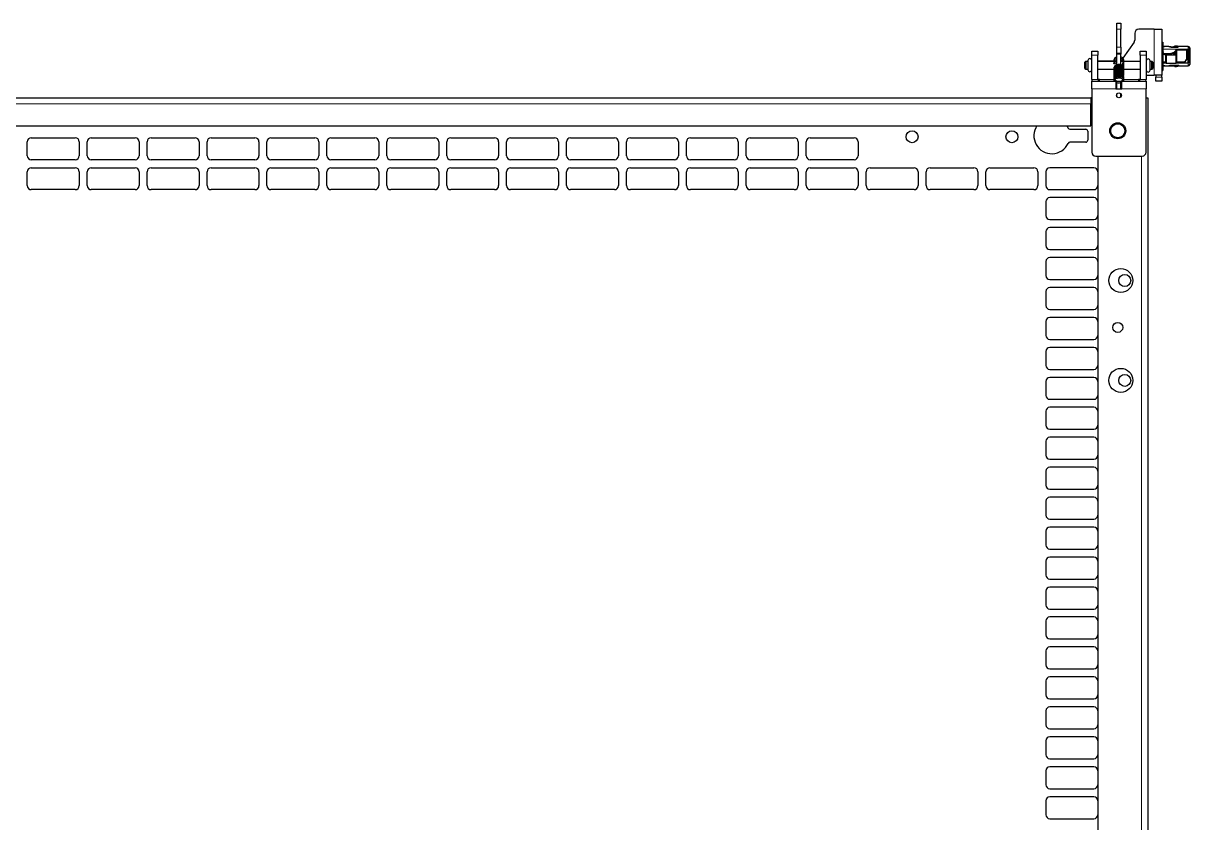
# Model space of a CAD drawing. Header units: millimetres. Extents: x -1052 to 1235, y -90 to 1990.
# Drawn here: x 607 to 1191, y 1439 to 1840 of the extents above; entities that cross this region are included whole.
import ezdxf

# ---------------------------------------------------------------- set-up
doc = ezdxf.new("R2010")
doc.units = ezdxf.units.MM

msp = doc.modelspace()

# ---------------------------------------------------------------- linework, layer by layer
at = {"color": 7, "linetype": 'Continuous', "lineweight": 25}
for p, q in [((1154.83, 1839.6), (1156.83, 1839.6)), ((1154.83, 1836.6), (1154.83, 1839.6)), ((1154.83, 1827.6), (1154.83, 1836.6)), ((1156.83, 1839.6), (1156.83, 1836.6)), ((1156.83, 1827.6), (1156.83, 1836.6)), ((1163.73, 1834.6), (1163.73, 1831.23)), ((1173.43, 1836.6), (1165.73, 1836.6)), ((1173.43, 1836.6), (1177.23, 1836.6)), ((1177.23, 1836.6), (1177.23, 1813.6)), ((1163.37, 1830.08), (1157.81, 1822.13)), ((1177.23, 1830.2), (1177.73, 1830.2)), ((1177.23, 1830.18), (1177.73, 1830.18)), ((1177.73, 1828.37), (1177.23, 1828.37)), ((1177.73, 1830.18), (1177.73, 1830.2)), ((1177.73, 1830.18), (1177.73, 1828.37)), ((1177.73, 1826.96), (1177.73, 1828.37)), ((1178.18, 1827.95), (1177.93, 1827.95)), ((1178.18, 1827.93), (1177.93, 1827.93)), ((1178.7, 1827.95), (1178.21, 1827.95)), ((1180.83, 1827.95), (1178.7, 1827.95)), ((1180.86, 1827.95), (1180.83, 1827.95)), ((1180.83, 1827.94), (1180.86, 1827.94)), ((1180.83, 1827.95), (1180.83, 1827.94)), ((1184.89, 1828.1), (1184.74, 1828.12)), ((1190.53, 1827.95), (1185.83, 1827.95)), ((1185.83, 1827.92), (1185.83, 1827.95)), ((1142.23, 1825.6), (1145.23, 1825.6)), ((1142.23, 1823.6), (1142.23, 1825.6)), ((1142.23, 1811.4), (1142.23, 1823.6)), ((1145.23, 1825.6), (1145.23, 1823.6)), ((1145.23, 1811.4), (1145.23, 1823.6)), ((1154.83, 1824.6), (1154.83, 1827.6)), ((1154.83, 1824.6), (1156.83, 1824.6)), ((1154.83, 1824.1), (1154.83, 1824.6)), ((1154.83, 1818.84), (1154.83, 1824.1)), ((1156.83, 1827.6), (1156.83, 1824.6)), ((1156.83, 1824.6), (1156.83, 1824.1)), ((1156.83, 1818.88), (1156.83, 1824.1)), ((1166.43, 1825.6), (1169.43, 1825.6)), ((1166.43, 1823.6), (1166.43, 1825.6)), ((1166.43, 1823.6), (1166.43, 1811.4)), ((1169.43, 1825.6), (1169.43, 1823.6)), ((1169.43, 1823.6), (1169.43, 1811.4)), ((1177.73, 1826.96), (1177.23, 1826.96)), ((1177.73, 1826.96), (1177.73, 1816.12)), ((1177.93, 1826.1), (1177.73, 1826.1)), ((1177.73, 1824.02), (1178.03, 1824.04)), ((1177.93, 1824.86), (1177.93, 1826.7)), ((1177.93, 1824.49), (1177.93, 1824.86)), ((1178.2, 1824.11), (1178.03, 1824.07)), ((1178.03, 1820.19), (1178.03, 1824.07)), ((1180.83, 1824.36), (1178.68, 1824.36)), ((1178.68, 1823.99), (1179.23, 1823.99)), ((1179.23, 1824), (1179.43, 1824.1)), ((1179.23, 1823.72), (1179.23, 1824)), ((1179.23, 1823.72), (1179.43, 1823.81)), ((1179.23, 1819.74), (1179.23, 1823.72)), ((1179.43, 1824.1), (1179.43, 1823.81)), ((1179.43, 1824.1), (1180.83, 1824.1)), ((1179.43, 1823.81), (1179.43, 1819.61)), ((1179.43, 1823.81), (1184.52, 1823.81)), ((1181.03, 1824.11), (1181.87, 1824.16)), ((1182.03, 1827.84), (1183.23, 1827.84)), ((1182.03, 1827.74), (1185.33, 1827.74)), ((1182.92, 1824.46), (1184.52, 1824.46)), ((1183.78, 1825.36), (1184.93, 1826.7)), ((1184.93, 1826.33), (1183.78, 1824.99)), ((1184.52, 1824.46), (1184.52, 1825.85)), ((1184.52, 1823.81), (1184.52, 1824.46)), ((1184.52, 1824.46), (1184.63, 1824.29)), ((1184.52, 1819.61), (1184.52, 1823.81)), ((1184.52, 1823.81), (1184.63, 1823.65)), ((1184.63, 1826.01), (1184.63, 1824.29)), ((1184.63, 1824.29), (1184.63, 1823.65)), ((1184.63, 1823.65), (1184.63, 1819.83)), ((1189.73, 1826.1), (1184.73, 1826.1)), ((1184.93, 1826.33), (1184.93, 1826.7)), ((1184.93, 1826.7), (1190.53, 1826.7)), ((1190.53, 1826.33), (1184.93, 1826.33)), ((1185.83, 1827.92), (1185.83, 1827.86)), ((1190.23, 1825.6), (1189.73, 1826.1)), ((1189.73, 1821.46), (1189.73, 1826.1)), ((1190.53, 1824.37), (1190.03, 1824.37)), ((1190.23, 1825.6), (1190.23, 1821.8)), ((1190.53, 1825.73), (1190.53, 1825.12)), ((1190.73, 1826.9), (1191.23, 1826.9)), ((1190.73, 1822.74), (1190.73, 1826.9)), ((1190.73, 1822.74), (1191.23, 1822.74)), ((1190.73, 1821.94), (1190.73, 1822.74)), ((1191.23, 1827.25), (1191.23, 1826.9)), ((1191.23, 1826.9), (1191.23, 1822.74)), ((1191.23, 1822.74), (1191.23, 1821.94)), ((1139.28, 1820.5), (1138.78, 1820.21)), ((1138.78, 1816.99), (1138.78, 1820.21)), ((1138.78, 1816.99), (1139.28, 1816.7)), ((1140.29, 1820.5), (1139.28, 1820.5)), ((1139.28, 1820.5), (1139.28, 1816.7)), ((1139.28, 1816.7), (1140.29, 1816.7)), ((1140.29, 1821.01), (1140.29, 1816.31)), ((1142.19, 1816.31), (1142.19, 1821.01)), ((1142.23, 1820.5), (1142.19, 1820.5)), ((1142.19, 1816.7), (1142.23, 1816.7)), ((1153.3, 1820.6), (1145.23, 1820.6)), ((1153.3, 1820.5), (1145.23, 1820.5)), ((1145.23, 1816.7), (1153.31, 1816.7)), ((1153.31, 1821.08), (1153.29, 1819.51)), ((1153.89, 1819.51), (1153.91, 1821.07)), ((1154.83, 1820.6), (1153.9, 1820.6)), ((1154.83, 1820.5), (1153.9, 1820.5)), ((1157.7, 1820.5), (1156.83, 1820.5)), ((1157.45, 1821.62), (1157.33, 1821.45)), ((1157.7, 1820.94), (1157.68, 1818.43)), ((1158.24, 1816.7), (1166.43, 1816.7)), ((1158.29, 1817.36), (1158.25, 1817.78)), ((1158.27, 1817.55), (1158.3, 1820.93)), ((1158.29, 1817.3), (1158.29, 1817.36)), ((1166.43, 1820.5), (1158.3, 1820.5)), ((1169.48, 1820.5), (1169.43, 1820.5)), ((1169.43, 1816.7), (1169.48, 1816.7)), ((1169.48, 1820.8), (1169.48, 1816.1)), ((1171.38, 1816.1), (1171.38, 1820.8)), ((1172.28, 1820.5), (1171.38, 1820.5)), ((1171.38, 1816.7), (1172.28, 1816.7)), ((1172.78, 1820.21), (1172.28, 1820.5)), ((1172.28, 1816.7), (1172.28, 1820.5)), ((1172.28, 1816.7), (1172.78, 1816.99)), ((1172.78, 1820.21), (1172.78, 1816.99)), ((1179.23, 1820.19), (1177.93, 1820.19)), ((1177.93, 1819.85), (1179.23, 1819.85)), ((1178.18, 1818.33), (1177.93, 1818.33)), ((1178.18, 1818.26), (1177.93, 1818.26)), ((1178.18, 1818.25), (1177.93, 1818.25)), ((1178.7, 1818.25), (1180.83, 1818.25)), ((1178.73, 1818.26), (1178.73, 1818.25)), ((1179.23, 1819.74), (1179.43, 1819.61)), ((1179.43, 1819.61), (1184.52, 1819.61)), ((1180.83, 1818.3), (1180.83, 1818.25)), ((1182.03, 1818.63), (1185.33, 1818.63)), ((1182.03, 1818.46), (1183.06, 1818.46)), ((1182.03, 1818.36), (1183.24, 1818.36)), ((1182.94, 1818.63), (1182.9, 1818.57)), ((1182.9, 1818.57), (1182.9, 1818.57)), ((1183.76, 1818.07), (1183.31, 1818.32)), ((1184.52, 1819.61), (1184.63, 1819.83)), ((1188.53, 1820.19), (1184.63, 1820.19)), ((1184.63, 1819.85), (1188.53, 1819.85)), ((1185.83, 1818.46), (1185.83, 1818.36)), ((1185.83, 1818.25), (1185.83, 1818.36)), ((1185.83, 1818.25), (1190.53, 1818.25)), ((1188.53, 1820.19), (1188.53, 1819.85)), ((1188.53, 1819.85), (1190.53, 1819.85)), ((1190.03, 1821.82), (1190.03, 1821.68)), ((1190.53, 1821.82), (1190.03, 1821.82)), ((1190.03, 1821.68), (1190.53, 1821.68)), ((1190.53, 1821.68), (1190.53, 1821.82)), ((1190.53, 1820.19), (1190.53, 1820.84)), ((1190.73, 1821.94), (1191.23, 1821.94)), ((1190.73, 1820.32), (1190.73, 1821.94)), ((1191.23, 1820.32), (1190.73, 1820.32)), ((1191.23, 1821.94), (1191.23, 1820.32)), ((1191.23, 1820.32), (1191.23, 1818.95)), ((1142.23, 1806.8), (1142.23, 1810.6)), ((1142.23, 1810.6), (1154.33, 1810.6)), ((1146.03, 1811.4), (1145.23, 1811.4)), ((1146.03, 1810.6), (1146.03, 1811.4)), ((1153.24, 1811.22), (1153.23, 1811.15)), ((1153.34, 1811.62), (1153.24, 1811.22)), ((1153.83, 1811.11), (1153.84, 1811.17)), ((1153.84, 1811.17), (1153.89, 1811.38)), ((1154.07, 1814.73), (1153.93, 1814.92)), ((1154.33, 1810.6), (1154.33, 1806.8)), ((1157.33, 1810.6), (1169.43, 1810.6)), ((1157.33, 1806.8), (1157.33, 1810.6)), ((1158.23, 1815.66), (1158.24, 1816.23)), ((1165.63, 1811.4), (1165.63, 1810.6)), ((1166.43, 1811.4), (1165.63, 1811.4)), ((1169.43, 1813.6), (1173.43, 1813.6)), ((1169.43, 1810.6), (1169.43, 1806.8)), ((1177.23, 1813.6), (1173.43, 1813.6)), ((1174.23, 1813.6), (1174.23, 1812.6)), ((1174.23, 1810.6), (1174.23, 1812.6)), ((1177.23, 1810.6), (1174.23, 1810.6)), ((1177.23, 1816.12), (1177.73, 1816.12)), ((1177.23, 1816.02), (1177.73, 1816.02)), ((1177.23, 1816), (1177.73, 1816)), ((1177.23, 1812.6), (1177.23, 1813.6)), ((1177.23, 1812.6), (1177.23, 1810.6)), ((1177.73, 1816.12), (1177.73, 1816.02)), ((1177.73, 1816.02), (1177.73, 1816)), ((1142.23, 1806.8), (1142.23, 1775.1)), ((1154.83, 1807.6), (1154.33, 1807.6)), ((1154.33, 1806.8), (1157.33, 1806.8)), ((1154.83, 1806.8), (1154.83, 1809.98)), ((1156.83, 1806.8), (1156.83, 1809.96)), ((1157.33, 1807.6), (1156.83, 1807.6)), ((1169.43, 1775.1), (1169.43, 1806.8)), ((312.73, 1802.31), (1141.73, 1802.31)), ((1141.73, 1802.31), (1141.73, 1799.21)), ((1142.23, 1802.3), (1141.73, 1802.3)), ((1141.73, 1788.31), (1141.73, 1799.21)), ((1154.83, 1802.8), (1154.83, 1804.3)), ((1156.83, 1802.8), (1156.83, 1804.3)), ((1169.43, 1802.3), (1170.23, 1802.3)), ((1170.23, 1802.3), (1170.23, 119.3)), ((312.73, 1788.31), (1141.73, 1788.31)), ((1129.71, 1788.31), (1130.38, 1787.13)), ((611.23, 1782.3), (633.23, 1782.3)), ((641.23, 1782.3), (663.23, 1782.3)), ((671.23, 1782.3), (693.23, 1782.3)), ((701.23, 1782.3), (723.23, 1782.3)), ((731.23, 1782.3), (753.23, 1782.3)), ((761.23, 1782.3), (783.23, 1782.3)), ((791.23, 1782.3), (813.23, 1782.3)), ((821.23, 1782.3), (843.23, 1782.3)), ((851.23, 1782.3), (873.23, 1782.3)), ((881.23, 1782.3), (903.23, 1782.3)), ((911.23, 1782.3), (933.23, 1782.3)), ((941.23, 1782.3), (963.23, 1782.3)), ((971.23, 1782.3), (993.23, 1782.3)), ((1001.23, 1782.3), (1023.23, 1782.3)), ((1131.28, 1786.56), (1139.23, 1786.56)), ((1140.23, 1785.56), (1140.23, 1781.06)), ((609.23, 1773.3), (609.23, 1780.3)), ((635.23, 1780.3), (635.23, 1773.3)), ((639.23, 1773.3), (639.23, 1780.3)), ((665.23, 1780.3), (665.23, 1773.3)), ((669.23, 1773.3), (669.23, 1780.3)), ((695.23, 1780.3), (695.23, 1773.3)), ((699.23, 1773.3), (699.23, 1780.3)), ((725.23, 1780.3), (725.23, 1773.3)), ((729.23, 1773.3), (729.23, 1780.3)), ((755.23, 1780.3), (755.23, 1773.3)), ((759.23, 1773.3), (759.23, 1780.3)), ((785.23, 1780.3), (785.23, 1773.3)), ((789.23, 1773.3), (789.23, 1780.3)), ((815.23, 1780.3), (815.23, 1773.3)), ((819.23, 1773.3), (819.23, 1780.3)), ((845.23, 1780.3), (845.23, 1773.3)), ((849.23, 1773.3), (849.23, 1780.3)), ((875.23, 1780.3), (875.23, 1773.3)), ((879.23, 1773.3), (879.23, 1780.3)), ((905.23, 1780.3), (905.23, 1773.3)), ((909.23, 1773.3), (909.23, 1780.3)), ((935.23, 1780.3), (935.23, 1773.3)), ((939.23, 1773.3), (939.23, 1780.3)), ((965.23, 1780.3), (965.23, 1773.3)), ((969.23, 1773.3), (969.23, 1780.3)), ((995.23, 1780.3), (995.23, 1773.3)), ((999.23, 1773.3), (999.23, 1780.3)), ((1025.23, 1780.3), (1025.23, 1773.3)), ((1139.23, 1780.06), (1131.28, 1780.06)), ((633.23, 1771.3), (611.23, 1771.3)), ((663.23, 1771.3), (641.23, 1771.3)), ((693.23, 1771.3), (671.23, 1771.3)), ((723.23, 1771.3), (701.23, 1771.3)), ((753.23, 1771.3), (731.23, 1771.3)), ((783.23, 1771.3), (761.23, 1771.3)), ((813.23, 1771.3), (791.23, 1771.3)), ((843.23, 1771.3), (821.23, 1771.3)), ((873.23, 1771.3), (851.23, 1771.3)), ((903.23, 1771.3), (881.23, 1771.3)), ((933.23, 1771.3), (911.23, 1771.3)), ((963.23, 1771.3), (941.23, 1771.3)), ((993.23, 1771.3), (971.23, 1771.3)), ((1023.23, 1771.3), (1001.23, 1771.3)), ((1144.23, 1773.1), (1167.43, 1773.1)), ((1145.23, 1773.1), (1145.23, 119.3)), ((609.23, 1758.3), (609.23, 1765.3)), ((611.23, 1767.3), (633.23, 1767.3)), ((635.23, 1765.3), (635.23, 1758.3)), ((639.23, 1758.3), (639.23, 1765.3)), ((641.23, 1767.3), (663.23, 1767.3)), ((665.23, 1765.3), (665.23, 1758.3)), ((669.23, 1758.3), (669.23, 1765.3)), ((671.23, 1767.3), (693.23, 1767.3)), ((695.23, 1765.3), (695.23, 1758.3)), ((699.23, 1758.3), (699.23, 1765.3)), ((701.23, 1767.3), (723.23, 1767.3)), ((725.23, 1765.3), (725.23, 1758.3)), ((729.23, 1758.3), (729.23, 1765.3)), ((731.23, 1767.3), (753.23, 1767.3)), ((755.23, 1765.3), (755.23, 1758.3)), ((759.23, 1758.3), (759.23, 1765.3)), ((761.23, 1767.3), (783.23, 1767.3)), ((785.23, 1765.3), (785.23, 1758.3)), ((789.23, 1758.3), (789.23, 1765.3)), ((791.23, 1767.3), (813.23, 1767.3)), ((815.23, 1765.3), (815.23, 1758.3)), ((819.23, 1758.3), (819.23, 1765.3)), ((821.23, 1767.3), (843.23, 1767.3)), ((845.23, 1765.3), (845.23, 1758.3)), ((849.23, 1758.3), (849.23, 1765.3)), ((851.23, 1767.3), (873.23, 1767.3)), ((875.23, 1765.3), (875.23, 1758.3)), ((879.23, 1758.3), (879.23, 1765.3)), ((881.23, 1767.3), (903.23, 1767.3)), ((905.23, 1765.3), (905.23, 1758.3)), ((909.23, 1758.3), (909.23, 1765.3)), ((911.23, 1767.3), (933.23, 1767.3)), ((935.23, 1765.3), (935.23, 1758.3)), ((939.23, 1758.3), (939.23, 1765.3)), ((941.23, 1767.3), (963.23, 1767.3)), ((965.23, 1765.3), (965.23, 1758.3)), ((969.23, 1758.3), (969.23, 1765.3)), ((971.23, 1767.3), (993.23, 1767.3)), ((995.23, 1765.3), (995.23, 1758.3)), ((999.23, 1758.3), (999.23, 1765.3)), ((1001.23, 1767.3), (1023.23, 1767.3)), ((1025.23, 1765.3), (1025.23, 1758.3)), ((1029.23, 1758.3), (1029.23, 1765.3)), ((1031.23, 1767.3), (1053.23, 1767.3)), ((1055.23, 1765.3), (1055.23, 1758.3)), ((1059.23, 1758.3), (1059.23, 1765.3)), ((1061.23, 1767.3), (1083.23, 1767.3)), ((1085.23, 1765.3), (1085.23, 1758.3)), ((1089.23, 1758.3), (1089.23, 1765.3)), ((1091.23, 1767.3), (1113.23, 1767.3)), ((1115.23, 1765.3), (1115.23, 1758.3)), ((1119.23, 1765.3), (1119.23, 1758.3)), ((1143.23, 1767.3), (1121.23, 1767.3)), ((633.23, 1756.3), (611.23, 1756.3)), ((663.23, 1756.3), (641.23, 1756.3)), ((693.23, 1756.3), (671.23, 1756.3)), ((723.23, 1756.3), (701.23, 1756.3)), ((753.23, 1756.3), (731.23, 1756.3)), ((783.23, 1756.3), (761.23, 1756.3)), ((813.23, 1756.3), (791.23, 1756.3)), ((843.23, 1756.3), (821.23, 1756.3)), ((873.23, 1756.3), (851.23, 1756.3)), ((903.23, 1756.3), (881.23, 1756.3)), ((933.23, 1756.3), (911.23, 1756.3)), ((963.23, 1756.3), (941.23, 1756.3)), ((993.23, 1756.3), (971.23, 1756.3)), ((1023.23, 1756.3), (1001.23, 1756.3)), ((1053.23, 1756.3), (1031.23, 1756.3)), ((1083.23, 1756.3), (1061.23, 1756.3)), ((1113.23, 1756.3), (1091.23, 1756.3)), ((1121.23, 1756.3), (1143.23, 1756.3)), ((1143.23, 1752.3), (1121.23, 1752.3)), ((1119.23, 1750.3), (1119.23, 1743.3)), ((1121.23, 1741.3), (1143.23, 1741.3)), ((1119.23, 1735.3), (1119.23, 1728.3)), ((1143.23, 1737.3), (1121.23, 1737.3)), ((1121.23, 1726.3), (1143.23, 1726.3)), ((1119.23, 1720.3), (1119.23, 1713.3)), ((1143.23, 1722.3), (1121.23, 1722.3)), ((1121.23, 1711.3), (1143.23, 1711.3)), ((1119.23, 1705.3), (1119.23, 1698.3)), ((1143.23, 1707.3), (1121.23, 1707.3)), ((1121.23, 1696.3), (1143.23, 1696.3)), ((1119.23, 1690.3), (1119.23, 1683.3)), ((1143.23, 1692.3), (1121.23, 1692.3)), ((1121.23, 1681.3), (1143.23, 1681.3)), ((1143.23, 1677.3), (1121.23, 1677.3)), ((1119.23, 1675.3), (1119.23, 1668.3)), ((1121.23, 1666.3), (1143.23, 1666.3)), ((1119.23, 1660.3), (1119.23, 1653.3)), ((1143.23, 1662.3), (1121.23, 1662.3)), ((1121.23, 1651.3), (1143.23, 1651.3)), ((1143.23, 1647.3), (1121.23, 1647.3)), ((1119.23, 1645.3), (1119.23, 1638.3)), ((1121.23, 1636.3), (1143.23, 1636.3)), ((1119.23, 1630.3), (1119.23, 1623.3)), ((1143.23, 1632.3), (1121.23, 1632.3)), ((1121.23, 1621.3), (1143.23, 1621.3)), ((1119.23, 1615.3), (1119.23, 1608.3)), ((1143.23, 1617.3), (1121.23, 1617.3)), ((1121.23, 1606.3), (1143.23, 1606.3)), ((1119.23, 1600.3), (1119.23, 1593.3)), ((1143.23, 1602.3), (1121.23, 1602.3)), ((1121.23, 1591.3), (1143.23, 1591.3)), ((1119.23, 1585.3), (1119.23, 1578.3)), ((1143.23, 1587.3), (1121.23, 1587.3)), ((1121.23, 1576.3), (1143.23, 1576.3)), ((1143.23, 1572.3), (1121.23, 1572.3)), ((1119.23, 1570.3), (1119.23, 1563.3)), ((1121.23, 1561.3), (1143.23, 1561.3)), ((1119.23, 1555.3), (1119.23, 1548.3)), ((1143.23, 1557.3), (1121.23, 1557.3)), ((1121.23, 1546.3), (1143.23, 1546.3)), ((1143.23, 1542.3), (1121.23, 1542.3)), ((1119.23, 1540.3), (1119.23, 1533.3)), ((1121.23, 1531.3), (1143.23, 1531.3)), ((1119.23, 1525.3), (1119.23, 1518.3)), ((1143.23, 1527.3), (1121.23, 1527.3)), ((1121.23, 1516.3), (1143.23, 1516.3)), ((1119.23, 1510.3), (1119.23, 1503.3)), ((1143.23, 1512.3), (1121.23, 1512.3)), ((1121.23, 1501.3), (1143.23, 1501.3)), ((1119.23, 1495.3), (1119.23, 1488.3)), ((1143.23, 1497.3), (1121.23, 1497.3)), ((1121.23, 1486.3), (1143.23, 1486.3)), ((1119.23, 1480.3), (1119.23, 1473.3)), ((1143.23, 1482.3), (1121.23, 1482.3)), ((1121.23, 1471.3), (1143.23, 1471.3)), ((1143.23, 1467.3), (1121.23, 1467.3)), ((1119.23, 1465.3), (1119.23, 1458.3)), ((1121.23, 1456.3), (1143.23, 1456.3)), ((1119.23, 1450.3), (1119.23, 1443.3)), ((1143.23, 1452.3), (1121.23, 1452.3)), ((1121.23, 1441.3), (1143.23, 1441.3))]:
    msp.add_line(p, q, dxfattribs=at)
at = {"color": 8, "linetype": 'Continuous', "lineweight": 18}
for p, q in [((1156.83, 1836.6), (1154.83, 1836.6)), ((1173.43, 1836.6), (1173.43, 1813.6)), ((1177.93, 1827.93), (1177.93, 1826.7)), ((1178.18, 1827.93), (1178.18, 1827.95)), ((1190.53, 1826.7), (1190.53, 1827.95)), ((1145.23, 1823.6), (1142.23, 1823.6)), ((1154.83, 1827.6), (1156.83, 1827.6)), ((1156.83, 1824.1), (1154.83, 1824.1)), ((1169.43, 1823.6), (1166.43, 1823.6)), ((1177.93, 1826.7), (1184.93, 1826.7)), ((1178.68, 1824.36), (1178.68, 1823.99)), ((1180.83, 1824.1), (1180.83, 1824.36)), ((1181.03, 1824.38), (1181.03, 1824.11)), ((1182.03, 1827.84), (1182.03, 1827.74)), ((1183.31, 1827.88), (1183.39, 1827.74)), ((1183.78, 1824.99), (1183.78, 1825.36)), ((1190.53, 1826.01), (1189.82, 1826.01)), ((1190.53, 1826.01), (1190.53, 1826.33)), ((1157.8, 1817.21), (1157.83, 1817.19)), ((1177.93, 1819.85), (1177.93, 1818.33)), ((1177.93, 1818.26), (1177.93, 1818.25)), ((1178.18, 1818.26), (1178.18, 1818.33)), ((1182.03, 1818.63), (1182.03, 1818.46)), ((1190.53, 1818.25), (1190.53, 1819.85)), ((1145.23, 1811.4), (1142.23, 1811.4)), ((1153.26, 1811.4), (1146.03, 1811.4)), ((1153.52, 1810.62), (1153.63, 1810.6)), ((1165.63, 1811.4), (1158.23, 1811.4)), ((1166.43, 1811.4), (1169.43, 1811.4)), ((1174.23, 1812.6), (1177.23, 1812.6)), ((1154.33, 1806.8), (1142.23, 1806.8)), ((1169.43, 1806.8), (1157.33, 1806.8)), ((312.73, 1799.21), (1141.73, 1799.21)), ((1167.13, 1773.1), (1167.13, 119.3))]:
    msp.add_line(p, q, dxfattribs=at)
at = {"color": 7, "linetype": 'Continuous', "lineweight": 25, "flags": 128}
for points in [[(1177.73, 1826.35), (1177.79, 1826.34), (1177.93, 1826.33)], [(1190.53, 1826.7), (1190.67, 1826.69), (1190.73, 1826.68)], [(1190.73, 1825.61), (1190.73, 1825.64), (1190.72, 1825.66), (1190.7, 1825.68), (1190.67, 1825.7), (1190.64, 1825.71), (1190.61, 1825.72), (1190.57, 1825.73), (1190.53, 1825.73)], [(1153.61, 1819.69), (1153.72, 1819.68), (1153.81, 1819.63), (1153.87, 1819.57), (1153.89, 1819.5), (1153.86, 1819.43), (1153.79, 1819.37), (1153.69, 1819.33), (1153.58, 1819.32), (1153.47, 1819.34), (1153.37, 1819.38), (1153.31, 1819.45), (1153.29, 1819.52), (1153.32, 1819.59), (1153.39, 1819.65), (1153.49, 1819.68), (1153.61, 1819.69)], [(1157.87, 1817.46), (1157.96, 1817.46), (1158.07, 1817.49), (1158.17, 1817.55), (1158.23, 1817.63), (1158.25, 1817.72), (1158.23, 1817.81), (1158.17, 1817.88), (1158.07, 1817.92), (1157.96, 1817.93), (1157.96, 1817.93)], [(1177.73, 1820.17), (1177.79, 1820.18), (1177.93, 1820.19)], [(1190.73, 1820.58), (1190.73, 1820.56), (1190.72, 1820.54), (1190.7, 1820.52), (1190.67, 1820.5), (1190.64, 1820.48), (1190.61, 1820.47), (1190.57, 1820.47), (1190.53, 1820.46)], [(1142.23, 1811.4), (1142.3, 1810.66), (1142.32, 1810.6)], [(1158.17, 1812.1), (1158.24, 1812.43), (1158.03, 1813.02), (1157.58, 1813.44), (1157.13, 1813.68), (1156.49, 1813.85), (1155.56, 1813.89), (1154.97, 1813.75), (1154.33, 1813.45), (1154.04, 1813.19), (1153.82, 1812.87), (1153.75, 1812.53), (1153.79, 1812.29), (1153.79, 1812.29)], [(1158.18, 1812.61), (1158.25, 1812.93), (1158.03, 1813.52), (1157.59, 1813.95), (1157.14, 1814.19), (1156.5, 1814.36), (1155.57, 1814.4), (1154.98, 1814.26), (1154.34, 1813.96), (1154.04, 1813.7), (1153.83, 1813.38), (1153.76, 1813.05), (1153.8, 1812.8), (1153.8, 1812.8)], [(1158.18, 1813.12), (1158.25, 1813.44), (1158.04, 1814.03), (1157.59, 1814.46), (1157.15, 1814.7), (1156.51, 1814.87), (1155.58, 1814.91), (1154.99, 1814.78), (1154.35, 1814.47), (1154.05, 1814.22), (1153.84, 1813.89), (1153.77, 1813.56), (1153.8, 1813.31), (1153.8, 1813.31)], [(1155.85, 1815.36), (1155.85, 1815.41), (1155.85, 1815.47)], [(1169.35, 1810.6), (1169.36, 1810.66), (1169.43, 1811.4)]]:
    msp.add_lwpolyline(points, dxfattribs=at)
at = {"color": 8, "linetype": 'Continuous', "lineweight": 18, "flags": 128}
for points in [[(1153.31, 1821.08), (1153.31, 1821.09), (1153.33, 1821.16), (1153.4, 1821.22), (1153.5, 1821.25), (1153.62, 1821.26)], [(1153.62, 1821.26), (1153.73, 1821.25), (1153.83, 1821.2), (1153.89, 1821.14), (1153.91, 1821.07)], [(1158.02, 1821.12), (1157.9, 1821.11), (1157.8, 1821.07), (1157.73, 1821.01), (1157.7, 1820.94), (1157.7, 1820.94)], [(1158.3, 1820.93), (1158.28, 1821), (1158.22, 1821.06), (1158.13, 1821.1), (1158.02, 1821.12)], [(1153.38, 1810.6), (1153.4, 1810.6), (1153.52, 1810.62)]]:
    msp.add_lwpolyline(points, dxfattribs=at)
at = {"color": 7, "linetype": 'Continuous', "lineweight": 25}
for centre, radius in [((1155.83, 1803.55), 1.25), ((1155.23, 1785.8), 4), ((1155.23, 1785.8), 3.5), ((1052.23, 1782.81), 3), ((1102.23, 1782.81), 3), ((1156.73, 1710.8), 6), ((1158.73, 1710.8), 3), ((1155.23, 1687.3), 2.5), ((1156.73, 1660.8), 6), ((1158.73, 1660.8), 3)]:
    msp.add_circle(centre, radius, dxfattribs=at)
for centre, radius, start, end in [((1165.73, 1834.6), 2, 90, 180), ((1161.73, 1831.23), 2, 325.00798, 0), ((1177.93, 1828.15), 0.2, 180.0002, 270.0002), ((1177.93, 1828.13), 0.2, 180.08935, 270.08907), ((1190.53, 1827.25), 0.7, 0, 90), ((1177.91, 1826.88), 0.18, 189.63694, 277.14426), ((1178.58, 1825.02), 0.665, 193.44863, 278.95624), ((1178.58, 1824.64), 0.665, 193.44863, 278.95624), ((1180.83, 1825.46), 1.1, 269.96184, 280.14326), ((1190.55, 1826.15), 0.18, 9.63694, 97.14426), ((1190.56, 1825.83), 0.177, 13.44863, 98.95624), ((1141.24, 1821.01), 0.95, 0, 180), ((1141.24, 1816.31), 0.95, 180, 0), ((1155.69, 1822.6), 2, 304.79595, 325.00798), ((1170.43, 1820.8), 0.95, 0, 180), ((1177.9, 1819.68), 0.177, 81.04376, 166.55137), ((1177.93, 1818.13), 0.198, 89.52208, 179.51398), ((1177.93, 1818.06), 0.2, 89.91093, 179.91065), ((1177.93, 1818.05), 0.2, 89.9998, 179.9998), ((1190.56, 1820.36), 0.177, 261.04376, 346.55137), ((1190.63, 1820.46), 0.62, 261.04376, 346.55137), ((1190.53, 1818.95), 0.7, 270, 0), ((1146.03, 1811.4), 0.8, 180, 270), ((1165.63, 1811.4), 0.8, 270, 0), ((1170.43, 1816.1), 0.95, 180, 0), ((1122.23, 1783.31), 9, 146.25101, 334.84934), ((1131.28, 1787.56), 1, 205.15066, 270), ((611.23, 1780.3), 2, 90, 180), ((633.23, 1780.3), 2, 0, 90), ((641.23, 1780.3), 2, 90, 180), ((663.23, 1780.3), 2, 0, 90), ((671.23, 1780.3), 2, 90, 180), ((693.23, 1780.3), 2, 0, 90), ((701.23, 1780.3), 2, 90, 180), ((723.23, 1780.3), 2, 0, 90), ((731.23, 1780.3), 2, 90, 180), ((753.23, 1780.3), 2, 0, 90), ((761.23, 1780.3), 2, 90, 180), ((783.23, 1780.3), 2, 0, 90), ((791.23, 1780.3), 2, 90, 180), ((813.23, 1780.3), 2, 0, 90), ((821.23, 1780.3), 2, 90, 180), ((843.23, 1780.3), 2, 0, 90), ((851.23, 1780.3), 2, 90, 180), ((873.23, 1780.3), 2, 0, 90), ((881.23, 1780.3), 2, 90, 180), ((903.23, 1780.3), 2, 0, 90), ((911.23, 1780.3), 2, 90, 180), ((933.23, 1780.3), 2, 0, 90), ((941.23, 1780.3), 2, 90, 180), ((963.23, 1780.3), 2, 0, 90), ((971.23, 1780.3), 2, 90, 180), ((993.23, 1780.3), 2, 0, 90), ((1001.23, 1780.3), 2, 90, 180), ((1023.23, 1780.3), 2, 0, 90), ((1139.23, 1785.56), 1, 0, 90), ((1131.28, 1779.06), 1, 90, 154.84934), ((1139.23, 1781.06), 1, 270, 360), ((611.23, 1773.3), 2, 180, 270), ((633.23, 1773.3), 2, 270, 360), ((641.23, 1773.3), 2, 180, 270), ((663.23, 1773.3), 2, 270, 360), ((671.23, 1773.3), 2, 180, 270), ((693.23, 1773.3), 2, 270, 360), ((701.23, 1773.3), 2, 180, 270), ((723.23, 1773.3), 2, 270, 0), ((731.23, 1773.3), 2, 180, 270), ((753.23, 1773.3), 2, 270, 0), ((761.23, 1773.3), 2, 180, 270), ((783.23, 1773.3), 2, 270, 360), ((791.23, 1773.3), 2, 180, 270), ((813.23, 1773.3), 2, 270, 360), ((821.23, 1773.3), 2, 180, 270), ((843.23, 1773.3), 2, 270, 0), ((851.23, 1773.3), 2, 180, 270), ((873.23, 1773.3), 2, 270, 0), ((881.23, 1773.3), 2, 180, 270), ((903.23, 1773.3), 2, 270, 360), ((911.23, 1773.3), 2, 180, 270), ((933.23, 1773.3), 2, 270, 360), ((941.23, 1773.3), 2, 180, 270), ((963.23, 1773.3), 2, 270, 0), ((971.23, 1773.3), 2, 180, 270), ((993.23, 1773.3), 2, 270, 0), ((1001.23, 1773.3), 2, 180, 270), ((1023.23, 1773.3), 2, 270, 360), ((1144.23, 1775.1), 2, 180, 270), ((1167.43, 1775.1), 2, 270, 0), ((611.23, 1765.3), 2, 90, 180), ((633.23, 1765.3), 2, 360, 90), ((641.23, 1765.3), 2, 90, 180), ((663.23, 1765.3), 2, 0, 90), ((671.23, 1765.3), 2, 90, 180), ((693.23, 1765.3), 2, 0, 90), ((701.23, 1765.3), 2, 90, 180), ((723.23, 1765.3), 2, 0, 90), ((731.23, 1765.3), 2, 90, 180), ((753.23, 1765.3), 2, 0, 90), ((761.23, 1765.3), 2, 90, 180), ((783.23, 1765.3), 2, 0, 90), ((791.23, 1765.3), 2, 90, 180), ((813.23, 1765.3), 2, 0, 90), ((821.23, 1765.3), 2, 90, 180), ((843.23, 1765.3), 2, 0, 90), ((851.23, 1765.3), 2, 90, 180), ((873.23, 1765.3), 2, 0, 90), ((881.23, 1765.3), 2, 90, 180), ((903.23, 1765.3), 2, 0, 90), ((911.23, 1765.3), 2, 90, 180), ((933.23, 1765.3), 2, 0, 90), ((941.23, 1765.3), 2, 90, 180), ((963.23, 1765.3), 2, 0, 90), ((971.23, 1765.3), 2, 90, 180), ((993.23, 1765.3), 2, 0, 90), ((1001.23, 1765.3), 2, 90, 180), ((1023.23, 1765.3), 2, 0, 90), ((1031.23, 1765.3), 2, 90, 180), ((1053.23, 1765.3), 2, 0, 90), ((1061.23, 1765.3), 2, 90, 180), ((1083.23, 1765.3), 2, 0, 90), ((1091.23, 1765.3), 2, 90, 180), ((1113.23, 1765.3), 2, 0, 90), ((1121.23, 1765.3), 2, 90, 180), ((1143.23, 1765.3), 2, 0, 90), ((611.23, 1758.3), 2, 180, 270), ((633.23, 1758.3), 2, 270, 360), ((641.23, 1758.3), 2, 180, 270), ((663.23, 1758.3), 2, 270, 0), ((671.23, 1758.3), 2, 180, 270), ((693.23, 1758.3), 2, 270, 0), ((701.23, 1758.3), 2, 180, 270), ((723.23, 1758.3), 2, 270, 360), ((731.23, 1758.3), 2, 180, 270), ((753.23, 1758.3), 2, 270, 360), ((761.23, 1758.3), 2, 180, 270), ((783.23, 1758.3), 2, 270, 0), ((791.23, 1758.3), 2, 180, 270), ((813.23, 1758.3), 2, 270, 0), ((821.23, 1758.3), 2, 180, 270), ((843.23, 1758.3), 2, 270, 360), ((851.23, 1758.3), 2, 180, 270), ((873.23, 1758.3), 2, 270, 360), ((881.23, 1758.3), 2, 180, 270), ((903.23, 1758.3), 2, 270, 0), ((911.23, 1758.3), 2, 180, 270), ((933.23, 1758.3), 2, 270, 0), ((941.23, 1758.3), 2, 180, 270), ((963.23, 1758.3), 2, 270, 360), ((971.23, 1758.3), 2, 180, 270), ((993.23, 1758.3), 2, 270, 360), ((1001.23, 1758.3), 2, 180, 270), ((1023.23, 1758.3), 2, 270, 0), ((1031.23, 1758.3), 2, 180, 270), ((1053.23, 1758.3), 2, 270, 0), ((1061.23, 1758.3), 2, 180, 270), ((1083.23, 1758.3), 2, 270, 360), ((1091.23, 1758.3), 2, 180, 270), ((1113.23, 1758.3), 2, 270, 360), ((1121.23, 1758.3), 2, 180, 270), ((1143.23, 1758.3), 2, 270, 0), ((1121.23, 1750.3), 2, 90, 180), ((1143.23, 1750.3), 2, 0, 90), ((1121.23, 1743.3), 2, 180, 270), ((1143.23, 1743.3), 2, 270, 0), ((1121.23, 1735.3), 2, 90, 180), ((1143.23, 1735.3), 2, 0, 90), ((1121.23, 1728.3), 2, 180, 270), ((1143.23, 1728.3), 2, 270, 0), ((1121.23, 1720.3), 2, 90, 180), ((1143.23, 1720.3), 2, 0, 90), ((1121.23, 1713.3), 2, 180, 270), ((1143.23, 1713.3), 2, 270, 0), ((1121.23, 1705.3), 2, 90, 180), ((1143.23, 1705.3), 2, 0, 90), ((1121.23, 1698.3), 2, 180, 270), ((1143.23, 1698.3), 2, 270, 0), ((1121.23, 1690.3), 2, 90, 180), ((1143.23, 1690.3), 2, 0, 90), ((1121.23, 1683.3), 2, 180, 270), ((1143.23, 1683.3), 2, 270, 0), ((1121.23, 1675.3), 2, 90, 180), ((1143.23, 1675.3), 2, 0, 90), ((1121.23, 1668.3), 2, 180, 270), ((1143.23, 1668.3), 2, 270, 0), ((1121.23, 1660.3), 2, 90, 180), ((1143.23, 1660.3), 2, 0, 90), ((1121.23, 1653.3), 2, 180, 270), ((1143.23, 1653.3), 2, 270, 0), ((1121.23, 1645.3), 2, 90, 180), ((1143.23, 1645.3), 2, 0, 90), ((1121.23, 1638.3), 2, 180, 270), ((1143.23, 1638.3), 2, 270, 0), ((1121.23, 1630.3), 2, 90, 180), ((1143.23, 1630.3), 2, 0, 90), ((1121.23, 1623.3), 2, 180, 270), ((1143.23, 1623.3), 2, 270, 0), ((1121.23, 1615.3), 2, 90, 180), ((1143.23, 1615.3), 2, 0, 90), ((1121.23, 1608.3), 2, 180, 270), ((1143.23, 1608.3), 2, 270, 0), ((1121.23, 1600.3), 2, 90, 180), ((1143.23, 1600.3), 2, 0, 90), ((1121.23, 1593.3), 2, 180, 270), ((1143.23, 1593.3), 2, 270, 0), ((1121.23, 1585.3), 2, 90, 180), ((1143.23, 1585.3), 2, 0, 90), ((1121.23, 1578.3), 2, 180, 270), ((1143.23, 1578.3), 2, 270, 0), ((1121.23, 1570.3), 2, 90, 180), ((1143.23, 1570.3), 2, 0, 90), ((1121.23, 1563.3), 2, 180, 270), ((1143.23, 1563.3), 2, 270, 0), ((1121.23, 1555.3), 2, 90, 180), ((1143.23, 1555.3), 2, 0, 90), ((1121.23, 1548.3), 2, 180, 270), ((1143.23, 1548.3), 2, 270, 0), ((1121.23, 1540.3), 2, 90, 180), ((1143.23, 1540.3), 2, 0, 90), ((1121.23, 1533.3), 2, 180, 270), ((1143.23, 1533.3), 2, 270, 0), ((1121.23, 1525.3), 2, 90, 180), ((1143.23, 1525.3), 2, 0, 90), ((1121.23, 1518.3), 2, 180, 270), ((1143.23, 1518.3), 2, 270, 0), ((1121.23, 1510.3), 2, 90, 180), ((1143.23, 1510.3), 2, 0, 90), ((1121.23, 1503.3), 2, 180, 270), ((1143.23, 1503.3), 2, 270, 0), ((1121.23, 1495.3), 2, 90, 180), ((1143.23, 1495.3), 2, 0, 90), ((1121.23, 1488.3), 2, 180, 270), ((1143.23, 1488.3), 2, 270, 0), ((1121.23, 1480.3), 2, 90, 180), ((1143.23, 1480.3), 2, 0, 90), ((1121.23, 1473.3), 2, 180, 270), ((1143.23, 1473.3), 2, 270, 0), ((1121.23, 1465.3), 2, 90, 180), ((1143.23, 1465.3), 2, 0, 90), ((1121.23, 1458.3), 2, 180, 270), ((1143.23, 1458.3), 2, 270, 0), ((1121.23, 1450.3), 2, 90, 180), ((1143.23, 1450.3), 2, 0, 90), ((1121.23, 1443.3), 2, 180, 270), ((1143.23, 1443.3), 2, 270, 0)]:
    msp.add_arc(centre, radius, start, end, dxfattribs=at)
at = {"color": 8, "linetype": 'Continuous', "lineweight": 18}
for centre, radius, start, end in [((1158.06, 1817.39), 0.229, 291.79189, 352.7975), ((1153.51, 1811.17), 0.273, 182.96625, 275.04502), ((1153.51, 1811.23), 0.273, 182.93977, 275.04757), ((1153.57, 1811.22), 0.269, 261.90435, 347.8166), ((1153.57, 1811.16), 0.269, 261.8434, 348.5152), ((1150.17, 1815.84), 5.71, 355.37111, 1.01586)]:
    msp.add_arc(centre, radius, start, end, dxfattribs=at)
at = {"color": 7, "linetype": 'Continuous', "lineweight": 25}
msp.add_ellipse((1180.83, 1824.28), major_axis=(0.75, 0), ratio=0.240455, start_param=4.712389, end_param=4.975032, dxfattribs=at)
for points, knots in [([(1178.18, 1827.95), (1178.24, 1827.95), (1178.37, 1827.95), (1178.51, 1827.95), (1178.56, 1827.94), (1178.58, 1827.94)], [0, 0, 0, 0, 0.409579, 0.819164, 1, 1, 1, 1]), ([(1178.7, 1827.95), (1178.7, 1827.95), (1178.69, 1827.95), (1178.62, 1827.94), (1178.48, 1827.94), (1178.33, 1827.93), (1178.22, 1827.93), (1178.18, 1827.93)], [0, 0, 0, 0, 0.019653, 0.287101, 0.553656, 0.820603, 1, 1, 1, 1]), ([(1182.03, 1827.74), (1181.9, 1827.74), (1181.63, 1827.75), (1181.27, 1827.8), (1181, 1827.87), (1180.85, 1827.92), (1180.84, 1827.94), (1180.83, 1827.94)], [0, 0, 0, 0, 0.213238, 0.42649, 0.63916, 0.849598, 1, 1, 1, 1]), ([(1180.9, 1827.94), (1180.95, 1827.93), (1181.06, 1827.92), (1181.37, 1827.87), (1181.7, 1827.84), (1181.93, 1827.84), (1182.03, 1827.84)], [0, 0, 0, 0, 0.270612, 0.537, 0.805108, 1, 1, 1, 1]), ([(1184.29, 1828.2), (1184.12, 1828.2), (1183.76, 1828.2), (1183.46, 1827.99), (1183.31, 1827.88)], [0, 0, 0, 0, 0.481496, 1, 1, 1, 1]), ([(1185.83, 1827.92), (1185.33, 1828.04), (1184.66, 1828.2), (1183.77, 1828.19), (1183.46, 1827.98), (1183.31, 1827.88)], [0, 0, 0, 0, 0.587693, 0.790818, 1, 1, 1, 1]), ([(1185.83, 1827.95), (1185.44, 1828), (1184.88, 1828.09), (1184.27, 1828.21), (1183.94, 1828.23), (1183.8, 1828.15), (1183.73, 1828.11)], [0, 0, 0, 0, 0.53039, 0.769058, 0.884473, 1, 1, 1, 1]), ([(1154.83, 1822.9), (1154.57, 1822.78), (1154.04, 1822.56), (1153.51, 1821.97), (1153.32, 1821.44), (1153.31, 1821.15), (1153.31, 1821.08)], [0, 0, 0, 0, 0.313755, 0.630402, 0.918755, 1, 1, 1, 1]), ([(1153.91, 1821.07), (1153.91, 1821.16), (1153.94, 1821.43), (1154.18, 1821.83), (1154.53, 1822.15), (1154.79, 1822.23), (1154.83, 1822.24)], [0, 0, 0, 0, 0.187513, 0.58462, 0.925854, 1, 1, 1, 1]), ([(1158.3, 1820.93), (1158.29, 1821.07), (1158.27, 1821.45), (1157.97, 1822.03), (1157.46, 1822.55), (1157.02, 1822.73), (1156.83, 1822.8)], [0, 0, 0, 0, 0.1739839, 0.4776892, 0.784497, 1, 1, 1, 1]), ([(1156.83, 1822.15), (1156.98, 1822.07), (1157.33, 1821.87), (1157.64, 1821.42), (1157.68, 1821.1), (1157.7, 1820.94)], [0, 0, 0, 0, 0.289046, 0.64994, 1, 1, 1, 1]), ([(1177.73, 1825.32), (1177.73, 1825.32), (1177.73, 1825.3), (1177.75, 1825.28), (1177.79, 1825.26), (1177.86, 1825.25), (1177.91, 1825.24), (1177.93, 1825.23)], [0, 0, 0, 0, 0.195302, 0.377541, 0.538909, 0.761383, 1, 1, 1, 1]), ([(1177.73, 1824.2), (1177.73, 1824.19), (1177.73, 1824.18), (1177.75, 1824.16), (1177.79, 1824.14), (1177.87, 1824.15), (1177.97, 1824.16), (1178.04, 1824.18), (1178.09, 1824.19)], [0, 0, 0, 0, 0.129275, 0.249903, 0.356716, 0.517646, 0.689604, 1, 1, 1, 1]), ([(1183.78, 1825.36), (1183.61, 1825.22), (1183.26, 1824.92), (1182.27, 1824.61), (1181.51, 1824.46), (1181.03, 1824.38)], [0, 0, 0, 0, 0.254027, 0.526591, 1, 1, 1, 1]), ([(1183.78, 1824.99), (1183.66, 1824.88), (1183.41, 1824.65), (1182.75, 1824.37), (1182.21, 1824.24), (1181.87, 1824.16)], [0, 0, 0, 0, 0.2618087, 0.5336284, 1, 1, 1, 1]), ([(1183.06, 1827.74), (1183.08, 1827.74), (1183.13, 1827.78), (1183.22, 1827.83), (1183.29, 1827.87), (1183.31, 1827.88)], [0, 0, 0, 0, 0.2307686, 0.7697766, 1, 1, 1, 1]), ([(1183.31, 1827.88), (1183.26, 1827.86), (1183.19, 1827.82), (1183.13, 1827.78), (1183.11, 1827.77)], [0, 0, 0, 0, 0.71129, 1, 1, 1, 1]), ([(1185.83, 1827.86), (1185.83, 1827.85), (1185.81, 1827.82), (1185.73, 1827.79), (1185.6, 1827.76), (1185.46, 1827.74), (1185.37, 1827.74), (1185.33, 1827.74)], [0, 0, 0, 0, 0.214373, 0.428779, 0.642592, 0.856666, 1, 1, 1, 1]), ([(1190.53, 1826.01), (1190.53, 1825.73), (1190.53, 1825.23), (1190.53, 1824.63), (1190.53, 1824.37)], [0, 0, 0, 0, 0.559785, 1, 1, 1, 1]), ([(1157.79, 1816.73), (1157.79, 1816.74), (1157.77, 1816.9), (1157.51, 1817.09), (1157.1, 1817.29), (1156.52, 1817.44), (1155.77, 1817.51), (1154.92, 1817.38), (1154.21, 1817.1), (1153.67, 1816.7), (1153.33, 1816.17), (1153.21, 1815.71), (1153.32, 1815.46), (1153.33, 1815.42)], [0, 0, 0, 0, 0.0140557, 0.1094841, 0.1939243, 0.2638513, 0.3885349, 0.515545, 0.6289032, 0.7303929, 0.8462894, 0.9746041, 1, 1, 1, 1]), ([(1157.78, 1816.22), (1157.78, 1816.24), (1157.76, 1816.39), (1157.5, 1816.58), (1157.09, 1816.78), (1156.51, 1816.93), (1155.76, 1817), (1154.91, 1816.87), (1154.21, 1816.59), (1153.66, 1816.19), (1153.32, 1815.66), (1153.21, 1815.2), (1153.31, 1814.95), (1153.33, 1814.91)], [0, 0, 0, 0, 0.014192, 0.109672, 0.194136, 0.264066, 0.388852, 0.51592, 0.629291, 0.730867, 0.846829, 0.97517, 1, 1, 1, 1]), ([(1157.8, 1817.72), (1157.8, 1817.75), (1157.79, 1817.91), (1157.53, 1818.1), (1157.12, 1818.31), (1156.54, 1818.46), (1155.78, 1818.53), (1154.93, 1818.41), (1154.23, 1818.13), (1153.69, 1817.73), (1153.34, 1817.2), (1153.22, 1816.73), (1153.33, 1816.48), (1153.34, 1816.44)], [0, 0, 0, 0, 0.019159, 0.113964, 0.197897, 0.267436, 0.39124, 0.51744, 0.630154, 0.730921, 0.846057, 0.973618, 1, 1, 1, 1]), ([(1157.81, 1817.14), (1157.8, 1817.19), (1157.79, 1817.38), (1157.52, 1817.6), (1157.11, 1817.8), (1156.53, 1817.95), (1155.77, 1818.02), (1154.92, 1817.89), (1154.22, 1817.61), (1153.68, 1817.21), (1153.34, 1816.69), (1153.22, 1816.22), (1153.32, 1815.97), (1153.34, 1815.93)], [0, 0, 0, 0, 0.0355042, 0.1287928, 0.211362, 0.2797547, 0.4016103, 0.5257827, 0.6366468, 0.7358312, 0.8491275, 0.9746068, 1, 1, 1, 1]), ([(1157.78, 1815.71), (1157.77, 1815.73), (1157.75, 1815.88), (1157.5, 1816.07), (1157.08, 1816.27), (1156.5, 1816.42), (1155.75, 1816.49), (1154.9, 1816.36), (1154.2, 1816.08), (1153.66, 1815.68), (1153.31, 1815.15), (1153.21, 1814.62), (1153.35, 1814.32), (1153.39, 1814.23)], [0, 0, 0, 0, 0.013838, 0.106098, 0.187691, 0.25523, 0.37584, 0.498614, 0.608114, 0.706295, 0.818347, 0.94232, 1, 1, 1, 1]), ([(1157.83, 1818.08), (1157.83, 1818.16), (1157.82, 1818.37), (1157.54, 1818.61), (1157.13, 1818.81), (1156.55, 1818.97), (1155.79, 1819.04), (1154.94, 1818.92), (1154.24, 1818.64), (1153.69, 1818.24), (1153.35, 1817.71), (1153.23, 1817.25), (1153.33, 1817), (1153.35, 1816.95)], [0, 0, 0, 0, 0.051623, 0.143227, 0.224349, 0.291572, 0.411166, 0.533116, 0.642072, 0.739409, 0.850657, 0.973952, 1, 1, 1, 1]), ([(1158.05, 1815.83), (1158.12, 1815.93), (1158.33, 1816.21), (1158.28, 1816.53), (1158.24, 1816.74)], [0, 0, 0, 0, 0.351325, 1, 1, 1, 1]), ([(1158.1, 1816.43), (1158.15, 1816.5), (1158.34, 1816.75), (1158.28, 1817.04), (1158.25, 1817.25)], [0, 0, 0, 0, 0.278002, 1, 1, 1, 1]), ([(1158.27, 1817.14), (1158.27, 1817.14), (1158.27, 1817.16), (1158.27, 1817.18), (1158.28, 1817.22), (1158.28, 1817.26), (1158.29, 1817.3)], [0, 0, 0, 0, 0.033007, 0.16043, 0.372996, 1, 1, 1, 1]), ([(1178.18, 1818.33), (1178.24, 1818.33), (1178.37, 1818.33), (1178.53, 1818.31), (1178.66, 1818.29), (1178.72, 1818.27), (1178.73, 1818.26), (1178.73, 1818.26)], [0, 0, 0, 0, 0.214393, 0.428789, 0.643061, 0.856854, 1, 1, 1, 1]), ([(1178.73, 1818.25), (1178.73, 1818.25), (1178.71, 1818.25), (1178.62, 1818.25), (1178.48, 1818.26), (1178.33, 1818.26), (1178.22, 1818.26), (1178.18, 1818.26)], [0, 0, 0, 0, 0.2143054, 0.4286504, 0.6422794, 0.8562229, 1, 1, 1, 1]), ([(1180.83, 1818.3), (1180.84, 1818.33), (1180.87, 1818.37), (1181.07, 1818.47), (1181.37, 1818.57), (1181.7, 1818.62), (1181.93, 1818.63), (1182.03, 1818.63)], [0, 0, 0, 0, 0.212833, 0.42585, 0.635542, 0.846587, 1, 1, 1, 1]), ([(1182.03, 1818.46), (1181.9, 1818.46), (1181.63, 1818.45), (1181.27, 1818.39), (1181, 1818.33), (1180.85, 1818.27), (1180.84, 1818.26), (1180.83, 1818.25)], [0, 0, 0, 0, 0.213238, 0.42649, 0.63916, 0.849598, 1, 1, 1, 1]), ([(1180.86, 1818.25), (1180.87, 1818.25), (1180.89, 1818.25), (1181.07, 1818.28), (1181.37, 1818.32), (1181.7, 1818.35), (1181.93, 1818.36), (1182.03, 1818.36)], [0, 0, 0, 0, 0.132621, 0.367345, 0.598403, 0.830955, 1, 1, 1, 1]), ([(1182.9, 1818.57), (1182.91, 1818.56), (1182.92, 1818.55), (1182.99, 1818.5), (1183.1, 1818.43), (1183.22, 1818.37), (1183.29, 1818.33), (1183.31, 1818.32)], [0, 0, 0, 0, 0.225883, 0.451767, 0.67765, 0.903524, 1, 1, 1, 1]), ([(1183.31, 1818.37), (1183.26, 1818.4), (1183.16, 1818.45), (1183.04, 1818.52), (1182.95, 1818.56), (1182.91, 1818.57), (1182.9, 1818.57), (1182.9, 1818.57)], [0, 0, 0, 0, 0.225867, 0.451734, 0.677598, 0.903479, 1, 1, 1, 1]), ([(1185.83, 1818.36), (1185.33, 1818.24), (1184.66, 1818.08), (1183.77, 1818.06), (1183.46, 1818.27), (1183.31, 1818.37)], [0, 0, 0, 0, 0.587693, 0.790818, 1, 1, 1, 1]), ([(1184.29, 1818), (1184.12, 1818), (1183.76, 1818), (1183.46, 1818.2), (1183.31, 1818.31)], [0, 0, 0, 0, 0.480704, 1, 1, 1, 1]), ([(1183.73, 1818.08), (1183.79, 1818.05), (1183.88, 1818), (1184.03, 1817.97), (1184.26, 1817.98), (1184.86, 1818.11), (1185.43, 1818.19), (1185.83, 1818.25)], [0, 0, 0, 0, 0.11325, 0.16898, 0.224646, 0.455828, 1, 1, 1, 1]), ([(1185.33, 1818.63), (1185.39, 1818.63), (1185.5, 1818.63), (1185.65, 1818.59), (1185.76, 1818.55), (1185.82, 1818.5), (1185.83, 1818.47), (1185.83, 1818.46)], [0, 0, 0, 0, 0.214445, 0.428893, 0.643239, 0.857188, 1, 1, 1, 1]), ([(1188.53, 1820.19), (1188.81, 1820.47), (1189.31, 1820.97), (1189.81, 1821.56), (1190.03, 1821.82)], [0, 0, 0, 0, 0.559868, 1, 1, 1, 1]), ([(1188.53, 1819.85), (1188.81, 1820.17), (1189.31, 1820.73), (1189.81, 1821.39), (1190.03, 1821.68)], [0, 0, 0, 0, 0.559911, 1, 1, 1, 1]), ([(1190.53, 1819.85), (1190.53, 1820.17), (1190.53, 1820.73), (1190.53, 1821.39), (1190.53, 1821.68)], [0, 0, 0, 0, 0.559866, 1, 1, 1, 1]), ([(1153.23, 1811.15), (1153.23, 1811.11), (1153.22, 1811.01), (1153.21, 1810.81), (1153.21, 1810.67), (1153.21, 1810.6), (1153.21, 1810.6)], [0, 0, 0, 0, 0.316563, 0.651977, 0.974282, 1, 1, 1, 1]), ([(1153.35, 1813.13), (1153.31, 1813.01), (1153.24, 1812.77), (1153.22, 1812.51), (1153.28, 1812.39), (1153.28, 1812.38)], [0, 0, 0, 0, 0.495504, 0.968535, 1, 1, 1, 1]), ([(1153.34, 1812.11), (1153.3, 1811.98), (1153.23, 1811.74), (1153.22, 1811.46), (1153.3, 1811.31), (1153.31, 1811.28)], [0, 0, 0, 0, 0.451124, 0.8738, 1, 1, 1, 1]), ([(1153.36, 1814.15), (1153.32, 1814.03), (1153.25, 1813.79), (1153.23, 1813.54), (1153.29, 1813.42), (1153.29, 1813.41)], [0, 0, 0, 0, 0.488226, 0.963286, 1, 1, 1, 1]), ([(1153.35, 1813.64), (1153.32, 1813.52), (1153.25, 1813.28), (1153.23, 1813.03), (1153.28, 1812.9), (1153.29, 1812.9)], [0, 0, 0, 0, 0.491875, 0.965921, 1, 1, 1, 1]), ([(1153.36, 1814.66), (1153.33, 1814.54), (1153.26, 1814.3), (1153.24, 1814.05), (1153.29, 1813.93), (1153.3, 1813.92)], [0, 0, 0, 0, 0.484556, 0.960631, 1, 1, 1, 1]), ([(1153.34, 1812.62), (1153.3, 1812.49), (1153.23, 1812.31), (1153.25, 1812.13), (1153.26, 1812.07)], [0, 0, 0, 0, 0.678953, 1, 1, 1, 1]), ([(1153.34, 1811.62), (1153.34, 1811.6), (1153.32, 1811.55), (1153.34, 1811.45), (1153.4, 1811.37), (1153.5, 1811.29), (1153.58, 1811.27), (1153.61, 1811.26)], [0, 0, 0, 0, 0.169071, 0.376804, 0.584536, 0.792268, 1, 1, 1, 1]), ([(1157.9, 1810.6), (1157.97, 1810.68), (1158.21, 1810.92), (1158.28, 1811.43), (1158.08, 1811.99), (1157.63, 1812.41), (1157.09, 1812.69), (1156.41, 1812.88), (1155.65, 1812.91), (1154.9, 1812.74), (1154.38, 1812.49), (1154, 1812.17), (1153.79, 1811.85), (1153.73, 1811.58), (1153.74, 1811.49), (1153.75, 1811.48)], [0, 0, 0, 0, 0.053515, 0.165942, 0.282271, 0.380581, 0.453889, 0.542191, 0.66128, 0.737344, 0.828846, 0.88121, 0.936892, 0.99372, 1, 1, 1, 1]), ([(1158.17, 1811.59), (1158.2, 1811.7), (1158.3, 1812.01), (1158.08, 1812.49), (1157.64, 1812.92), (1157.1, 1813.2), (1156.42, 1813.39), (1155.66, 1813.42), (1154.91, 1813.25), (1154.38, 1813.01), (1154.01, 1812.68), (1153.79, 1812.36), (1153.73, 1812.05), (1153.76, 1811.94), (1153.77, 1811.9)], [0, 0, 0, 0, 0.069497, 0.196044, 0.303025, 0.382755, 0.478797, 0.608371, 0.691134, 0.790644, 0.847604, 0.908183, 0.970018, 1, 1, 1, 1]), ([(1155.89, 1815.41), (1155.79, 1815.41), (1155.49, 1815.44), (1154.95, 1815.29), (1154.42, 1815.05), (1154.04, 1814.73), (1153.82, 1814.41), (1153.75, 1814.05), (1153.79, 1813.9), (1153.81, 1813.82)], [0, 0, 0, 0, 0.09106, 0.268759, 0.481958, 0.604102, 0.734094, 0.866859, 1, 1, 1, 1]), ([(1155.88, 1815.93), (1155.78, 1815.93), (1155.49, 1815.94), (1154.96, 1815.8), (1154.43, 1815.57), (1154.05, 1815.25), (1153.83, 1814.92), (1153.76, 1814.56), (1153.79, 1814.41), (1153.81, 1814.33)], [0, 0, 0, 0, 0.082802, 0.261935, 0.476734, 0.599823, 0.730842, 0.864675, 1, 1, 1, 1]), ([(1153.81, 1810.6), (1153.81, 1810.65), (1153.81, 1810.77), (1153.82, 1810.94), (1153.83, 1811.05), (1153.83, 1811.1), (1153.83, 1811.11)], [0, 0, 0, 0, 0.297399, 0.613964, 0.90469, 1, 1, 1, 1]), ([(1154.1, 1814.17), (1154.03, 1814.26), (1153.85, 1814.47), (1153.83, 1814.81), (1153.98, 1815.02), (1154.04, 1815.1)], [0, 0, 0, 0, 0.285258, 0.743549, 1, 1, 1, 1]), ([(1154.1, 1811.99), (1154.23, 1812.01), (1154.48, 1812.06), (1154.82, 1812.15), (1155.27, 1812.26), (1155.87, 1812.33), (1156.53, 1812.25), (1157.06, 1812.06), (1157.43, 1811.81), (1157.64, 1811.52), (1157.65, 1811.2), (1157.47, 1810.93), (1157.16, 1810.69), (1156.68, 1810.49), (1156.04, 1810.39), (1155.37, 1810.43), (1154.84, 1810.58), (1154.41, 1810.77), (1154.06, 1811.04), (1153.87, 1811.3), (1153.86, 1811.47), (1153.86, 1811.49)], [0, 0, 0, 0, 0.048151, 0.091459, 0.126511, 0.187888, 0.25166, 0.310484, 0.362382, 0.421633, 0.489337, 0.546848, 0.592089, 0.647668, 0.715784, 0.774934, 0.829966, 0.871748, 0.923951, 0.989595, 1, 1, 1, 1]), ([(1153.88, 1812.46), (1154.09, 1812.49), (1154.38, 1812.54), (1154.69, 1812.62), (1154.78, 1812.65)], [0, 0, 0, 0, 0.695789, 1, 1, 1, 1]), ([(1153.89, 1812.97), (1154.1, 1813.01), (1154.39, 1813.06), (1154.7, 1813.14), (1154.79, 1813.16)], [0, 0, 0, 0, 0.693371, 1, 1, 1, 1]), ([(1153.91, 1814.51), (1154.12, 1814.54), (1154.42, 1814.59), (1154.72, 1814.67), (1154.82, 1814.7)], [0, 0, 0, 0, 0.687544, 1, 1, 1, 1]), ([(1153.94, 1814), (1154.13, 1814.03), (1154.42, 1814.08), (1154.72, 1814.16), (1154.81, 1814.18)], [0, 0, 0, 0, 0.678733, 1, 1, 1, 1]), ([(1154.33, 1814.46), (1154.28, 1814.48), (1154.22, 1814.51), (1154.2, 1814.55), (1154.19, 1814.56)], [0, 0, 0, 0, 0.827087, 1, 1, 1, 1]), ([(1154.33, 1813.95), (1154.28, 1813.97), (1154.22, 1814), (1154.19, 1814.04), (1154.19, 1814.05)], [0, 0, 0, 0, 0.816476, 1, 1, 1, 1]), ([(1154.34, 1814.97), (1154.29, 1814.99), (1154.23, 1815.02), (1154.2, 1815.06), (1154.2, 1815.06)], [0, 0, 0, 0, 0.904349, 1, 1, 1, 1]), ([(1157.8, 1815.02), (1157.79, 1815.1), (1157.78, 1815.32), (1157.49, 1815.57), (1157.07, 1815.76), (1156.53, 1815.92), (1156.12, 1815.91), (1155.87, 1815.91)], [0, 0, 0, 0, 0.1392, 0.370769, 0.575509, 0.744946, 1, 1, 1, 1]), ([(1158.18, 1813.63), (1158.22, 1813.74), (1158.32, 1814.04), (1158.11, 1814.52), (1157.67, 1814.95), (1157.13, 1815.23), (1156.55, 1815.41), (1156.11, 1815.41), (1155.89, 1815.41)], [0, 0, 0, 0, 0.119285, 0.343741, 0.533759, 0.675068, 0.845305, 1, 1, 1, 1]), ([(1158.21, 1814.09), (1158.21, 1814.09), (1158.33, 1814.28), (1158.27, 1814.5), (1158.22, 1814.7)], [0, 0, 0, 0, 0.0328322, 1, 1, 1, 1]), ([(1158.22, 1814.61), (1158.22, 1814.61), (1158.34, 1814.8), (1158.28, 1815), (1158.23, 1815.21)], [0, 0, 0, 0, 0.009906, 1, 1, 1, 1]), ([(1158.23, 1815.12), (1158.23, 1815.12), (1158.34, 1815.3), (1158.29, 1815.51), (1158.23, 1815.72)], [0, 0, 0, 0, 0.002347, 1, 1, 1, 1]), ([(1154.33, 1810.18), (1154.46, 1810.11), (1154.87, 1809.92), (1155.67, 1809.79), (1156.49, 1809.85), (1157.04, 1809.98), (1157.26, 1810.11), (1157.33, 1810.16)], [0, 0, 0, 0, 0.147798, 0.450802, 0.723836, 0.912515, 1, 1, 1, 1])]:
    msp.add_open_spline(points, degree=3, knots=knots, dxfattribs=at)
at = {"color": 8, "linetype": 'Continuous', "lineweight": 18}
msp.add_open_spline([(1183.46, 1818.63), (1183.45, 1818.62), (1183.41, 1818.56), (1183.36, 1818.47), (1183.32, 1818.4), (1183.31, 1818.37)], degree=3, knots=[0, 0, 0, 0, 0.157234, 0.682187, 1, 1, 1, 1], dxfattribs=at)
at = {"color": 7, "linetype": 'Continuous', "lineweight": 25}
msp.add_open_spline([(1153.61, 1811.26), (1153.65, 1811.26), (1153.73, 1811.25), (1153.82, 1811.29), (1153.89, 1811.36), (1153.91, 1811.45), (1153.89, 1811.51), (1153.88, 1811.54)], degree=3, dxfattribs=at)

doc.saveas('drawing.dxf')
